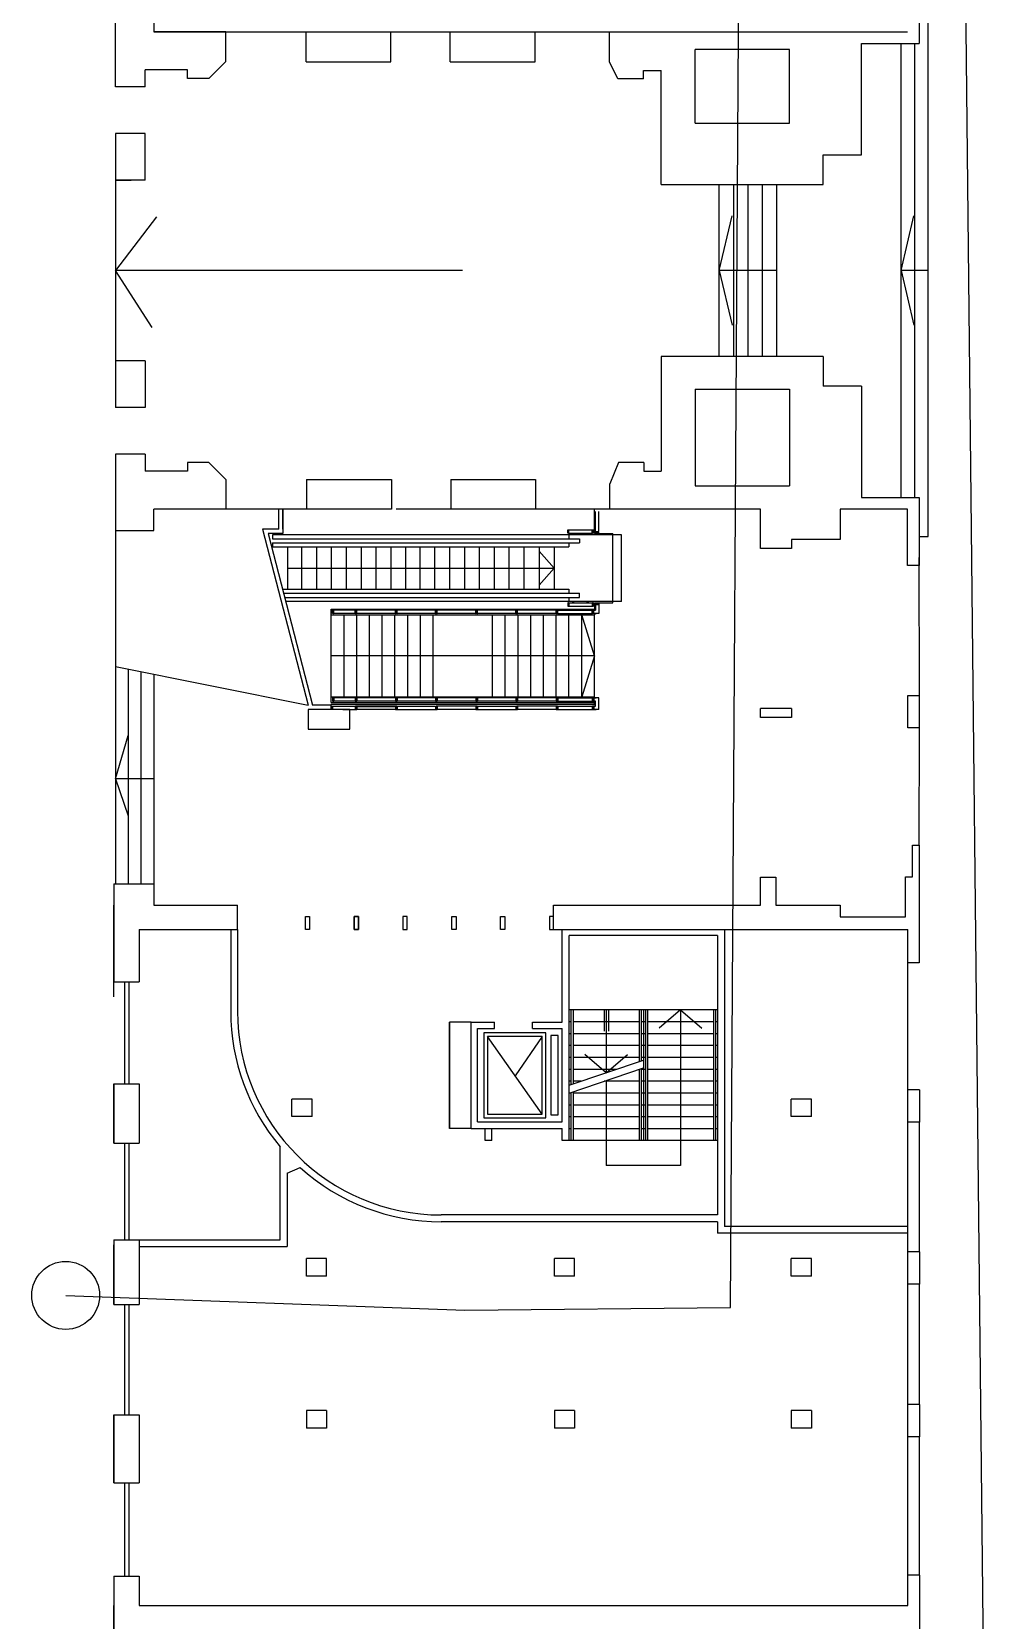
# Model space of a CAD drawing. Header units: metres. Extents: x -115 to 125, y -166 to 0.
# Drawn here: x -16.05 to 6.49, y -104.74 to -67.32 of the extents above; entities that cross this region are included whole.
import ezdxf

# ---------------------------------------------------------------- set-up
doc = ezdxf.new("R2010")
doc.units = ezdxf.units.M
for name, color, linetype in [('02', 2, 'CONTINUOUS'), ('A-CARP', 4, 'CONTINUOUS'), ('ADIF', 150, 'CONTINUOUS'), ('BOCAS_OSM', 30, 'Continuous'), ('CARPINTERIA', 2, 'CONTINUOUS'), ('EDIFICIOS', 4, 'CONTINUOUS'), ('ESCALERA', 4, 'CONTINUOUS'), ('HORM', 3, 'CONTINUOUS'), ('LINE_02', 2, 'CONTINUOUS'), ('MUROS-NUEVOS', 3, 'CONTINUOUS'), ('MUROS1', 12, 'CONTINUOUS'), ('PASILLO_OSM', 30, 'Continuous')]:
    doc.layers.add(name, color=color, linetype=linetype)

msp = doc.modelspace()

# ---------------------------------------------------------------- linework, layer by layer
at = {"layer": '02', "color": 8}
for p, q in [((-10.23, -79.036), (-10.23, -78.566)), ((-14.075, -79.066), (-14.075, -81.766)), ((-14.075, -79.066), (-14.075, -82.266)), ((-10.23, -79.036), (-10.609, -79.036)), ((-10.609, -79.036), (-9.536, -83.184)), ((-10.48, -79.136), (-9.433, -83.184)), ((-14.075, -82.266), (-9.536, -83.184)), ((-8.999, -83.184), (-9.433, -83.184))]:
    msp.add_line(p, q, dxfattribs=at)
at = {"layer": 'A-CARP', "color": 8}
for points in [[(-9.601, -88.463), (-9.601, -88.163), (-9.501, -88.163), (-9.501, -88.463)], [(-8.351, -88.463), (-8.351, -88.163), (-8.451, -88.163), (-8.451, -88.463)], [(-8.451, -88.463), (-8.451, -88.163), (-8.351, -88.163), (-8.351, -88.463)], [(-7.201, -88.463), (-7.201, -88.163), (-7.301, -88.163), (-7.301, -88.463)], [(-6.151, -88.463), (-6.151, -88.163), (-6.051, -88.163), (-6.051, -88.463)], [(-5.001, -88.463), (-5.001, -88.163), (-4.901, -88.163), (-4.901, -88.463)], [(-3.751, -88.463), (-3.751, -88.163), (-3.851, -88.163), (-3.851, -88.463)]]:
    msp.add_lwpolyline(points, close=True, dxfattribs=at)
at = {"layer": 'ADIF', "color": 8}
msp.add_line((5.445, -18.326), (6.482, -115.976), dxfattribs=at)
at = {"layer": 'BOCAS_OSM'}
msp.add_circle((-15.249, -97.086), 0.8, dxfattribs=at)
at = {"layer": 'CARPINTERIA', "color": 8}
for p, q in [((-13.864, -89.698), (-13.864, -92.098)), ((-13.764, -89.698), (-13.764, -92.098)), ((-13.864, -93.498), (-13.864, -95.773)), ((-13.764, -93.498), (-13.764, -95.773)), ((-13.864, -97.298), (-13.864, -99.898)), ((-13.764, -97.298), (-13.764, -99.898)), ((-13.864, -101.498), (-13.864, -103.698)), ((-13.764, -101.498), (-13.764, -103.698))]:
    msp.add_line(p, q, dxfattribs=at)
at = {"layer": 'EDIFICIOS', "color": 8}
for p, q in [((4.862, -65.989), (4.862, -67.593)), ((-14.075, -68.616), (-14.075, -66.816)), ((-13.175, -66.816), (-13.175, -67.316)), ((-13.175, -67.316), (4.588, -67.316)), ((-11.475, -67.316), (-13.175, -67.316)), ((-11.475, -67.316), (-13.175, -67.316)), ((-11.475, -68.016), (-11.475, -67.316)), ((-9.586, -68.028), (-9.586, -67.328)), ((-7.586, -68.028), (-7.586, -67.328)), ((-6.186, -68.028), (-6.186, -67.328)), ((-4.186, -68.028), (-4.186, -67.328)), ((-4.186, -68.028), (-4.186, -67.328)), ((-2.436, -68.028), (-2.436, -67.328)), ((3.501, -67.593), (4.862, -67.593)), ((3.501, -70.216), (3.501, -67.593)), ((-11.875, -68.416), (-11.475, -68.016)), ((-9.586, -68.028), (-7.586, -68.028)), ((-6.186, -68.028), (-4.186, -68.028)), ((-2.236, -68.428), (-2.436, -68.028)), ((1.807, -67.735), (-0.416, -67.735)), ((-0.416, -69.466), (-0.416, -67.735)), ((1.807, -69.466), (1.807, -67.735)), ((-13.375, -68.616), (-13.375, -68.216)), ((-12.375, -68.216), (-13.375, -68.216)), ((-12.375, -68.416), (-12.375, -68.216)), ((-11.875, -68.416), (-12.375, -68.416)), ((-11.875, -68.416), (-12.375, -68.416)), ((-1.636, -68.428), (-2.236, -68.428)), ((-1.636, -68.228), (-1.216, -68.228)), ((-1.636, -68.428), (-1.636, -68.228)), ((-1.216, -68.33), (-1.216, -68.228)), ((-1.216, -70.916), (-1.216, -68.228)), ((-13.375, -68.616), (-14.075, -68.616)), ((-0.416, -69.466), (1.807, -69.466)), ((-13.375, -69.716), (-14.075, -69.716)), ((-14.075, -69.716), (-14.075, -70.816)), ((-13.375, -70.816), (-13.375, -69.716)), ((2.601, -70.916), (2.601, -70.216)), ((2.601, -70.216), (3.501, -70.216)), ((-14.075, -70.816), (-13.709, -70.816)), ((-13.375, -70.816), (-14.075, -70.816)), ((-1.216, -70.916), (2.601, -70.916)), ((-13.375, -75.066), (-14.075, -75.066)), ((-14.075, -75.066), (-14.075, -76.166)), ((-13.375, -75.066), (-13.375, -76.166)), ((-1.216, -74.966), (-1.216, -77.666)), ((2.602, -74.966), (-1.216, -74.966)), ((2.602, -74.966), (2.602, -75.666)), ((-0.416, -75.734), (-0.416, -78.016)), ((-0.416, -75.734), (1.807, -75.734)), ((1.807, -75.734), (1.807, -78.016)), ((3.502, -75.666), (2.602, -75.666)), ((3.502, -75.666), (3.502, -78.289)), ((-13.375, -76.166), (-14.075, -76.166)), ((-14.075, -77.266), (-14.075, -78.566)), ((-13.375, -77.266), (-14.075, -77.266)), ((-14.075, -77.266), (-14.075, -79.066)), ((-13.375, -77.266), (-13.375, -77.666)), ((-12.375, -77.666), (-13.375, -77.666)), ((-12.375, -77.466), (-12.375, -77.666)), ((-11.875, -77.466), (-12.375, -77.466)), ((-11.875, -77.466), (-11.475, -77.866)), ((-2.225, -77.466), (-2.425, -77.966)), ((-1.625, -77.466), (-2.225, -77.466)), ((-1.625, -77.466), (-1.625, -77.666)), ((-1.625, -77.666), (-1.216, -77.666)), ((-11.475, -77.866), (-11.475, -78.566)), ((-9.575, -77.866), (-9.575, -78.566)), ((-9.575, -77.866), (-7.575, -77.866)), ((-7.575, -77.866), (-7.575, -78.566)), ((-6.175, -77.866), (-6.175, -78.566)), ((-6.175, -77.866), (-4.175, -77.866)), ((-4.175, -77.866), (-4.175, -78.566)), ((-4.175, -77.866), (-4.175, -78.566)), ((-2.425, -78.566), (-2.425, -77.966)), ((-0.416, -78.016), (1.807, -78.016)), ((-11.475, -78.566), (-13.175, -78.566)), ((-11.475, -78.566), (-13.175, -78.566)), ((-11.475, -78.566), (-13.175, -78.566)), ((-13.175, -79.066), (-13.175, -78.566)), ((-7.575, -78.566), (-11.475, -78.566)), ((-10.13, -78.566), (-10.13, -79.136)), ((-10.13, -79.033), (-10.13, -78.566)), ((1.122, -78.566), (-7.458, -78.566)), ((1.122, -79.487), (1.122, -78.566)), ((4.588, -78.566), (3, -78.566)), ((3, -78.566), (3, -79.278)), ((3.502, -78.289), (4.863, -78.289)), ((4.588, -79.893), (4.588, -78.566)), ((4.863, -78.289), (4.863, -79.893)), ((-14.075, -79.066), (-13.175, -79.066)), ((-14.075, -79.066), (-13.175, -79.066)), ((-10.13, -79.136), (-10.48, -79.136)), ((3, -79.278), (1.852, -79.278)), ((1.852, -79.278), (1.852, -79.487)), ((1.852, -79.487), (1.122, -79.487)), ((4.863, -79.893), (4.588, -79.893)), ((4.595, -83.714), (4.595, -82.953)), ((4.595, -82.953), (4.87, -82.953)), ((4.87, -83.714), (4.87, -82.953)), ((-8.556, -83.284), (-9.536, -83.284)), ((-9.536, -83.284), (-9.536, -83.744)), ((-8.999, -83.184), (-8.999, -83.284)), ((-8.556, -83.744), (-8.556, -83.284)), ((1.852, -83.262), (1.121, -83.262)), ((1.121, -83.47), (1.121, -83.262)), ((1.852, -83.262), (1.852, -83.47)), ((-9.536, -83.744), (-8.556, -83.744)), ((1.852, -83.47), (1.121, -83.47)), ((4.87, -83.714), (4.595, -83.714)), ((4.706, -87.226), (4.706, -86.479)), ((4.706, -86.479), (4.866, -86.479)), ((4.866, -86.479), (4.866, -89.248)), ((-14.114, -87.389), (-14.114, -89.698)), ((-14.114, -87.389), (-13.175, -87.389)), ((-13.175, -87.389), (-13.175, -87.889)), ((1.121, -87.889), (1.121, -87.229)), ((1.121, -87.229), (1.487, -87.229)), ((1.487, -87.229), (1.487, -87.889)), ((4.544, -88.168), (4.544, -87.226)), ((4.544, -87.226), (4.706, -87.226)), ((-14.114, -90.051), (-14.114, -87.889)), ((-13.175, -87.889), (-11.201, -87.889)), ((-11.201, -88.463), (-11.201, -87.889)), ((-3.751, -87.889), (1.121, -87.889)), ((-3.751, -88.463), (-3.751, -87.889)), ((1.487, -87.889), (3.002, -87.889)), ((3.002, -87.889), (3.002, -88.168)), ((-14.114, -89.698), (-14.114, -88.298)), ((3.002, -88.168), (4.544, -88.168)), ((-13.514, -88.463), (-11.201, -88.463)), ((-13.514, -88.463), (-13.514, -89.698)), ((-3.751, -88.463), (4.595, -88.463)), ((-3.546, -90.65), (-3.546, -88.463)), ((-3.386, -93.44), (-3.386, -88.61)), ((0.114, -88.61), (-3.386, -88.61)), ((0.114, -88.61), (0.114, -95.19)), ((0.274, -88.463), (0.274, -95.35)), ((4.595, -89.248), (4.595, -88.463)), ((4.866, -89.248), (4.595, -89.248)), ((-14.114, -89.698), (-13.514, -89.698)), ((-5.696, -90.65), (-6.207, -90.65)), ((-6.207, -93.15), (-6.207, -90.65)), ((-6.207, -90.65), (-6.207, -93.15)), ((-5.696, -93.15), (-5.696, -90.65)), ((-5.696, -90.65), (-5.146, -90.65)), ((-5.546, -93), (-5.546, -90.8)), ((-5.546, -90.8), (-5.146, -90.8)), ((-5.146, -90.8), (-5.146, -90.65)), ((-4.246, -90.65), (-3.546, -90.65)), ((-4.246, -90.8), (-4.246, -90.65)), ((-4.246, -90.8), (-3.546, -90.8)), ((-3.546, -93), (-3.546, -90.8)), ((-14.114, -93.498), (-14.114, -92.098)), ((-14.114, -92.098), (-14.114, -93.498)), ((-14.114, -92.098), (-13.514, -92.098)), ((-13.514, -92.098), (-13.514, -93.498)), ((-13.514, -92.098), (-13.514, -93.498)), ((4.87, -92.246), (4.595, -92.246)), ((4.595, -93.007), (4.595, -92.246)), ((4.87, -92.246), (4.87, -93.007)), ((-9.444, -92.459), (-9.921, -92.459)), ((-9.921, -92.871), (-9.921, -92.459)), ((-9.444, -92.871), (-9.444, -92.459)), ((2.324, -92.459), (1.848, -92.459)), ((1.848, -92.871), (1.848, -92.459)), ((2.324, -92.871), (2.324, -92.459)), ((-9.444, -92.871), (-9.921, -92.871)), ((-5.696, -93.15), (-3.546, -93.15)), ((-5.546, -93), (-3.546, -93)), ((-5.366, -93.44), (-5.366, -93.15)), ((-5.206, -93.44), (-5.206, -93.15)), ((-3.546, -93.44), (-3.546, -93.15)), ((2.324, -92.871), (1.848, -92.871)), ((4.87, -93.007), (4.595, -93.007)), ((-5.206, -93.44), (-5.366, -93.44)), ((-3.386, -93.44), (-3.546, -93.44)), ((0.114, -95.35), (0.114, -95.623)), ((0.274, -95.35), (0.274, -95.463)), ((-14.114, -95.773), (-13.514, -95.773)), ((-14.114, -95.773), (-14.114, -97.298)), ((-13.514, -95.773), (-13.514, -97.298)), ((4.595, -95.623), (0.114, -95.623)), ((4.595, -95.463), (0.274, -95.463)), ((-14.114, -97.298), (-14.114, -95.898)), ((-13.514, -95.898), (-13.514, -97.298)), ((4.595, -96.818), (4.595, -96.057)), ((4.87, -96.057), (4.595, -96.057)), ((4.87, -96.057), (4.87, -96.818)), ((-9.577, -96.63), (-9.577, -96.218)), ((-9.1, -96.218), (-9.577, -96.218)), ((-9.1, -96.63), (-9.1, -96.218)), ((-3.258, -96.218), (-3.734, -96.218)), ((-3.734, -96.63), (-3.734, -96.218)), ((-3.258, -96.63), (-3.258, -96.218)), ((1.848, -96.63), (1.848, -96.218)), ((2.324, -96.218), (1.848, -96.218)), ((2.324, -96.63), (2.324, -96.218)), ((-9.1, -96.63), (-9.577, -96.63)), ((-3.258, -96.63), (-3.734, -96.63)), ((2.324, -96.63), (1.848, -96.63)), ((4.87, -96.818), (4.595, -96.818)), ((-14.114, -97.298), (-13.514, -97.298)), ((-14.114, -101.498), (-14.114, -99.898)), ((-14.114, -99.898), (-13.514, -99.898)), ((-14.114, -99.898), (-14.114, -101.498)), ((-13.514, -99.898), (-13.514, -101.498)), ((-13.514, -99.898), (-13.514, -101.498)), ((-9.1, -99.801), (-9.577, -99.801)), ((-9.577, -99.801), (-9.577, -100.213)), ((-9.1, -99.801), (-9.1, -100.213)), ((-3.734, -99.801), (-3.734, -100.213)), ((-3.258, -99.801), (-3.734, -99.801)), ((-3.258, -99.801), (-3.258, -100.213)), ((2.324, -99.801), (1.848, -99.801)), ((1.848, -99.801), (1.848, -100.213)), ((2.324, -99.801), (2.324, -100.213)), ((4.87, -99.659), (4.595, -99.659)), ((4.595, -100.42), (4.595, -99.659)), ((4.87, -99.659), (4.87, -100.42)), ((-9.1, -100.213), (-9.577, -100.213)), ((-3.258, -100.213), (-3.734, -100.213)), ((2.324, -100.213), (1.848, -100.213)), ((4.87, -100.42), (4.595, -100.42)), ((-14.114, -101.498), (-13.514, -101.498)), ((-14.114, -103.698), (-13.514, -103.698)), ((-14.114, -103.698), (-14.114, -105.898)), ((-13.514, -103.698), (-13.514, -104.388)), ((4.595, -104.388), (4.595, -103.679)), ((4.87, -103.679), (4.595, -103.679)), ((4.87, -103.679), (4.87, -105.335)), ((-13.514, -104.388), (4.595, -104.388))]:
    msp.add_line(p, q, dxfattribs=at)
at = {"layer": 'ESCALERA', "color": 8}
for p, q in [((5.078, -79.207), (5.078, -66.675)), ((4.438, -78.289), (4.438, -67.593)), ((4.758, -78.289), (4.758, -67.593)), ((-14.075, -70.816), (-14.075, -75.066)), ((0.153, -74.966), (0.153, -70.916)), ((0.493, -74.966), (0.493, -70.916)), ((0.833, -74.966), (0.833, -70.916)), ((1.173, -74.966), (1.173, -70.916)), ((1.513, -74.966), (1.513, -70.916)), ((-13.108, -71.672), (-14.075, -72.941)), ((0.153, -72.941), (0.453, -71.653)), ((4.438, -72.941), (4.738, -71.653)), ((-5.895, -72.941), (-14.075, -72.941)), ((-13.208, -74.28), (-14.075, -72.941)), ((0.153, -72.941), (0.453, -74.228)), ((1.513, -72.941), (0.153, -72.941)), ((4.438, -72.941), (4.738, -74.228)), ((5.078, -72.941), (4.438, -72.941)), ((-2.79, -79.136), (-2.79, -78.566)), ((-2.766, -79.091), (-2.766, -78.618)), ((-2.686, -79.091), (-2.686, -78.618)), ((-2.154, -79.166), (-10.375, -79.166)), ((-10.375, -79.166), (-10.375, -79.258)), ((-10.375, -79.258), (-3.144, -79.258)), ((-3.419, -79.05), (-3.399, -79.05)), ((-3.419, -79.13), (-3.419, -79.05)), ((-3.399, -79.13), (-3.419, -79.13)), ((-3.399, -79.05), (-3.399, -79.13)), ((-3.399, -79.055), (-3.389, -79.055)), ((-3.399, -79.125), (-3.389, -79.125)), ((-3.389, -79.05), (-2.845, -79.05)), ((-3.389, -79.13), (-3.389, -79.05)), ((-3.389, -79.13), (-2.845, -79.13)), ((-3.389, -79.166), (-3.389, -79.258)), ((-3.144, -79.258), (-3.144, -79.358)), ((-2.845, -79.13), (-2.845, -79.05)), ((-2.845, -79.055), (-2.835, -79.055)), ((-2.845, -79.125), (-2.835, -79.125)), ((-2.835, -79.05), (-2.815, -79.05)), ((-2.835, -79.13), (-2.835, -79.05)), ((-2.815, -79.13), (-2.835, -79.13)), ((-2.815, -79.05), (-2.815, -79.13)), ((-2.79, -79.136), (-2.354, -79.136)), ((-2.766, -79.091), (-2.686, -79.091)), ((-2.686, -79.101), (-2.766, -79.101)), ((-2.766, -79.101), (-2.766, -79.121)), ((-2.766, -79.121), (-2.686, -79.121)), ((-2.761, -79.101), (-2.761, -79.091)), ((-2.691, -79.101), (-2.691, -79.091)), ((-2.686, -79.121), (-2.686, -79.101)), ((-2.354, -80.766), (-2.354, -79.136)), ((-2.154, -80.736), (-2.154, -79.166)), ((4.863, -79.207), (5.078, -79.207)), ((-10.375, -79.358), (-3.144, -79.358)), ((-10.375, -79.358), (-10.375, -79.451)), ((-10.375, -79.451), (-3.389, -79.451)), ((-10.025, -79.451), (-10.025, -80.451)), ((-9.69, -79.451), (-9.69, -80.451)), ((-9.34, -79.451), (-9.34, -80.451)), ((-8.99, -79.451), (-8.99, -80.451)), ((-8.64, -79.451), (-8.64, -80.451)), ((-8.29, -79.451), (-8.29, -80.451)), ((-7.94, -79.451), (-7.94, -80.451)), ((-7.59, -79.451), (-7.59, -80.451)), ((-7.24, -79.451), (-7.24, -80.451)), ((-6.905, -79.451), (-6.905, -80.451)), ((-6.555, -79.451), (-6.555, -80.451)), ((-6.205, -79.451), (-6.205, -80.451)), ((-5.855, -79.451), (-5.855, -80.451)), ((-5.505, -79.451), (-5.505, -80.451)), ((-5.155, -79.451), (-5.155, -80.451)), ((-4.805, -79.451), (-4.805, -80.451)), ((-4.455, -79.451), (-4.455, -80.451)), ((-4.089, -79.451), (-4.089, -80.451)), ((-3.739, -79.951), (-4.089, -79.551)), ((-3.739, -79.451), (-3.739, -80.451)), ((-3.389, -79.358), (-3.389, -79.451)), ((4.87, -82.953), (4.862, -79.7)), ((-10.025, -79.951), (-3.739, -79.951)), ((-4.089, -80.351), (-3.739, -79.951)), ((-10.14, -80.451), (-3.389, -80.451)), ((-3.389, -80.451), (-3.389, -80.543)), ((-10.116, -80.543), (-3.144, -80.543)), ((-10.09, -80.643), (-3.144, -80.643)), ((-2.154, -80.736), (-10.066, -80.736)), ((-3.419, -80.771), (-3.419, -80.851)), ((-3.399, -80.771), (-3.419, -80.771)), ((-3.399, -80.851), (-3.399, -80.771)), ((-3.399, -80.776), (-3.389, -80.776)), ((-3.389, -80.643), (-3.389, -80.736)), ((-3.389, -80.771), (-2.845, -80.771)), ((-3.389, -80.771), (-3.389, -80.851)), ((-3.311, -80.746), (-3.311, -80.736)), ((-3.266, -80.746), (-3.311, -80.746)), ((-3.301, -80.771), (-3.301, -80.746)), ((-3.297, -80.771), (-3.297, -80.746)), ((-3.289, -80.771), (-3.289, -80.746)), ((-3.28, -80.771), (-3.28, -80.746)), ((-3.276, -80.771), (-3.276, -80.746)), ((-3.266, -80.746), (-3.266, -80.736)), ((-3.144, -80.643), (-3.144, -80.543)), ((-2.968, -80.746), (-2.968, -80.736)), ((-2.968, -80.746), (-2.923, -80.746)), ((-2.958, -80.771), (-2.958, -80.746)), ((-2.954, -80.771), (-2.954, -80.746)), ((-2.945, -80.771), (-2.945, -80.746)), ((-2.936, -80.771), (-2.936, -80.746)), ((-2.933, -80.771), (-2.933, -80.746)), ((-2.923, -80.746), (-2.923, -80.736)), ((-2.845, -80.771), (-2.845, -80.851)), ((-2.845, -80.776), (-2.835, -80.776)), ((-2.835, -80.771), (-2.835, -80.851)), ((-2.815, -80.771), (-2.835, -80.771)), ((-2.815, -80.851), (-2.815, -80.771)), ((-2.79, -80.766), (-2.79, -80.916)), ((-2.79, -80.766), (-2.354, -80.766)), ((-2.766, -80.781), (-2.686, -80.781)), ((-2.766, -80.801), (-2.766, -80.781)), ((-2.686, -80.801), (-2.766, -80.801)), ((-2.766, -80.811), (-2.686, -80.811)), ((-2.766, -80.811), (-2.766, -80.943)), ((-2.761, -80.801), (-2.761, -80.811)), ((-2.691, -80.801), (-2.691, -80.811)), ((-2.686, -80.781), (-2.686, -80.801)), ((-2.686, -80.811), (-2.686, -81.023)), ((-8.99, -80.916), (-2.79, -80.916)), ((-8.99, -83.116), (-8.99, -80.916)), ((-8.99, -81.051), (-2.79, -81.051)), ((-8.962, -80.943), (-8.942, -80.943)), ((-8.962, -81.023), (-8.962, -80.943)), ((-8.942, -81.023), (-8.962, -81.023)), ((-8.942, -80.943), (-8.942, -81.023)), ((-8.942, -80.948), (-8.932, -80.948)), ((-8.942, -81.018), (-8.932, -81.018)), ((-8.426, -80.943), (-8.932, -80.943)), ((-8.932, -81.023), (-8.932, -80.943)), ((-8.426, -81.023), (-8.932, -81.023)), ((-8.69, -82.981), (-8.69, -81.051)), ((-8.426, -81.023), (-8.426, -80.943)), ((-8.426, -81.023), (-8.426, -80.943)), ((-8.426, -80.948), (-8.416, -80.948)), ((-8.426, -81.018), (-8.416, -81.018)), ((-8.416, -80.943), (-8.396, -80.943)), ((-8.416, -81.023), (-8.416, -80.943)), ((-8.396, -81.023), (-8.416, -81.023)), ((-8.396, -80.943), (-8.396, -81.023)), ((-8.396, -80.948), (-8.386, -80.948)), ((-8.396, -81.018), (-8.386, -81.018)), ((-8.39, -82.981), (-8.39, -81.051)), ((-7.479, -80.943), (-8.386, -80.943)), ((-8.386, -81.023), (-8.386, -80.943)), ((-7.479, -81.023), (-8.386, -81.023)), ((-8.09, -82.981), (-8.09, -81.051)), ((-7.79, -82.981), (-7.79, -81.051)), ((-7.49, -82.981), (-7.49, -81.051)), ((-7.479, -81.023), (-7.479, -80.943)), ((-7.479, -81.023), (-7.479, -80.943)), ((-7.479, -80.948), (-7.469, -80.948)), ((-7.479, -81.018), (-7.469, -81.018)), ((-7.469, -80.943), (-7.449, -80.943)), ((-7.469, -81.023), (-7.469, -80.943)), ((-7.449, -81.023), (-7.469, -81.023)), ((-7.449, -80.943), (-7.449, -81.023)), ((-7.449, -80.948), (-7.439, -80.948)), ((-7.449, -81.018), (-7.439, -81.018)), ((-6.532, -80.943), (-7.439, -80.943)), ((-7.439, -81.023), (-7.439, -80.943)), ((-6.532, -81.023), (-7.439, -81.023)), ((-7.19, -82.981), (-7.19, -81.051)), ((-6.89, -82.981), (-6.89, -81.051)), ((-6.59, -82.981), (-6.59, -81.051)), ((-6.532, -81.023), (-6.532, -80.943)), ((-6.532, -81.023), (-6.532, -80.943)), ((-6.532, -80.948), (-6.522, -80.948)), ((-6.532, -81.018), (-6.522, -81.018)), ((-6.522, -80.943), (-6.502, -80.943)), ((-6.522, -81.023), (-6.522, -80.943)), ((-6.502, -81.023), (-6.522, -81.023)), ((-6.502, -80.943), (-6.502, -81.023)), ((-6.502, -80.948), (-6.492, -80.948)), ((-6.502, -81.018), (-6.492, -81.018)), ((-5.585, -80.943), (-6.492, -80.943)), ((-6.492, -81.023), (-6.492, -80.943)), ((-5.585, -81.023), (-6.492, -81.023)), ((-5.585, -81.023), (-5.585, -80.943)), ((-5.585, -81.023), (-5.585, -80.943)), ((-5.585, -80.948), (-5.575, -80.948)), ((-5.585, -81.018), (-5.575, -81.018)), ((-5.575, -80.943), (-5.555, -80.943)), ((-5.575, -81.023), (-5.575, -80.943)), ((-5.555, -81.023), (-5.575, -81.023)), ((-5.555, -80.943), (-5.555, -81.023)), ((-5.555, -80.948), (-5.545, -80.948)), ((-5.555, -81.018), (-5.545, -81.018)), ((-4.639, -80.943), (-5.545, -80.943)), ((-5.545, -81.023), (-5.545, -80.943)), ((-4.639, -81.023), (-5.545, -81.023)), ((-5.19, -82.981), (-5.19, -81.051)), ((-4.89, -82.981), (-4.89, -81.051)), ((-4.639, -81.023), (-4.639, -80.943)), ((-4.639, -81.023), (-4.639, -80.943)), ((-4.639, -80.948), (-4.629, -80.948)), ((-4.639, -81.018), (-4.629, -81.018)), ((-4.629, -80.943), (-4.609, -80.943)), ((-4.629, -81.023), (-4.629, -80.943)), ((-4.609, -81.023), (-4.629, -81.023)), ((-4.609, -80.943), (-4.609, -81.023)), ((-4.609, -80.948), (-4.599, -80.948)), ((-4.609, -81.018), (-4.599, -81.018)), ((-3.692, -80.943), (-4.599, -80.943)), ((-4.599, -81.023), (-4.599, -80.943)), ((-3.692, -81.023), (-4.599, -81.023)), ((-4.59, -82.981), (-4.59, -81.051)), ((-4.29, -82.981), (-4.29, -81.051)), ((-3.99, -82.981), (-3.99, -81.051)), ((-3.692, -81.023), (-3.692, -80.943)), ((-3.692, -81.023), (-3.692, -80.943)), ((-3.692, -80.948), (-3.682, -80.948)), ((-3.692, -81.018), (-3.682, -81.018)), ((-3.69, -82.981), (-3.69, -81.051)), ((-3.682, -80.943), (-3.662, -80.943)), ((-3.682, -81.023), (-3.682, -80.943)), ((-3.662, -81.023), (-3.682, -81.023)), ((-3.662, -80.943), (-3.662, -81.023)), ((-3.662, -80.948), (-3.652, -80.948)), ((-3.662, -81.018), (-3.652, -81.018)), ((-3.652, -80.943), (-2.845, -80.943)), ((-3.652, -81.023), (-3.652, -80.943)), ((-3.652, -81.023), (-2.845, -81.023)), ((-3.419, -80.851), (-3.399, -80.851)), ((-3.399, -80.846), (-3.389, -80.846)), ((-3.39, -82.981), (-3.39, -81.051)), ((-3.389, -80.851), (-2.845, -80.851)), ((-2.79, -82.016), (-3.09, -81.051)), ((-3.09, -82.981), (-3.09, -81.051)), ((-2.845, -80.846), (-2.835, -80.846)), ((-2.845, -81.023), (-2.845, -80.943)), ((-2.845, -81.023), (-2.845, -80.943)), ((-2.845, -80.948), (-2.835, -80.948)), ((-2.845, -80.948), (-2.835, -80.948)), ((-2.845, -81.018), (-2.835, -81.018)), ((-2.845, -81.018), (-2.835, -81.018)), ((-2.835, -80.851), (-2.815, -80.851)), ((-2.835, -80.943), (-2.815, -80.943)), ((-2.835, -81.023), (-2.835, -80.943)), ((-2.835, -80.943), (-2.815, -80.943)), ((-2.835, -81.023), (-2.835, -80.943)), ((-2.815, -81.023), (-2.835, -81.023)), ((-2.815, -81.023), (-2.835, -81.023)), ((-2.815, -80.943), (-2.815, -81.023)), ((-2.815, -80.943), (-2.815, -81.023)), ((-2.805, -80.948), (-2.815, -80.948)), ((-2.805, -81.018), (-2.815, -81.018)), ((-2.805, -80.943), (-2.766, -80.943)), ((-2.805, -81.023), (-2.805, -80.943)), ((-2.766, -80.943), (-2.805, -80.943)), ((-2.686, -81.023), (-2.805, -81.023)), ((-2.805, -81.023), (-2.745, -81.023)), ((-2.79, -80.916), (-2.79, -80.943)), ((-2.79, -81.023), (-2.79, -81.051)), ((-2.79, -82.981), (-2.79, -81.051)), ((-14.075, -82.266), (-14.075, -87.389)), ((-13.775, -82.327), (-13.775, -87.389)), ((-2.79, -82.016), (-8.99, -82.016)), ((-2.79, -82.016), (-3.09, -82.981)), ((-13.475, -82.387), (-13.475, -87.389)), ((-13.175, -82.448), (-13.175, -87.389)), ((-8.99, -82.981), (-2.79, -82.981)), ((-8.962, -83.008), (-8.962, -83.088)), ((-8.942, -83.008), (-8.962, -83.008)), ((-8.942, -83.088), (-8.942, -83.008)), ((-8.942, -83.013), (-8.932, -83.013)), ((-8.426, -83.008), (-8.932, -83.008)), ((-8.932, -83.008), (-8.932, -83.088)), ((-8.426, -83.008), (-8.426, -83.088)), ((-8.426, -83.008), (-8.426, -83.088)), ((-8.426, -83.013), (-8.416, -83.013)), ((-8.416, -83.008), (-8.416, -83.088)), ((-8.396, -83.008), (-8.416, -83.008)), ((-8.396, -83.088), (-8.396, -83.008)), ((-8.396, -83.013), (-8.386, -83.013)), ((-7.479, -83.008), (-8.386, -83.008)), ((-8.386, -83.008), (-8.386, -83.088)), ((-7.479, -83.008), (-7.479, -83.088)), ((-7.479, -83.008), (-7.479, -83.088)), ((-7.479, -83.013), (-7.469, -83.013)), ((-7.469, -83.008), (-7.469, -83.088)), ((-7.449, -83.008), (-7.469, -83.008)), ((-7.449, -83.088), (-7.449, -83.008)), ((-7.449, -83.013), (-7.439, -83.013)), ((-6.532, -83.008), (-7.439, -83.008)), ((-7.439, -83.008), (-7.439, -83.088)), ((-6.532, -83.008), (-6.532, -83.088)), ((-6.532, -83.008), (-6.532, -83.088)), ((-6.532, -83.013), (-6.522, -83.013)), ((-6.522, -83.008), (-6.522, -83.088)), ((-6.502, -83.008), (-6.522, -83.008)), ((-6.502, -83.088), (-6.502, -83.008)), ((-6.502, -83.013), (-6.492, -83.013)), ((-5.585, -83.008), (-6.492, -83.008)), ((-6.492, -83.008), (-6.492, -83.088)), ((-5.585, -83.008), (-5.585, -83.088)), ((-5.585, -83.008), (-5.585, -83.088)), ((-5.585, -83.013), (-5.575, -83.013)), ((-5.575, -83.008), (-5.575, -83.088)), ((-5.555, -83.008), (-5.575, -83.008)), ((-5.555, -83.088), (-5.555, -83.008)), ((-5.555, -83.013), (-5.545, -83.013)), ((-4.639, -83.008), (-5.545, -83.008)), ((-5.545, -83.008), (-5.545, -83.088)), ((-4.639, -83.008), (-4.639, -83.088)), ((-4.639, -83.008), (-4.639, -83.088)), ((-4.639, -83.013), (-4.629, -83.013)), ((-4.629, -83.008), (-4.629, -83.088)), ((-4.609, -83.008), (-4.629, -83.008)), ((-4.609, -83.088), (-4.609, -83.008)), ((-4.609, -83.013), (-4.599, -83.013)), ((-3.692, -83.008), (-4.599, -83.008)), ((-4.599, -83.008), (-4.599, -83.088)), ((-3.692, -83.008), (-3.692, -83.088)), ((-3.692, -83.008), (-3.692, -83.088)), ((-3.692, -83.013), (-3.682, -83.013)), ((-3.682, -83.008), (-3.682, -83.088)), ((-3.662, -83.008), (-3.682, -83.008)), ((-3.662, -83.088), (-3.662, -83.008)), ((-3.662, -83.013), (-3.652, -83.013)), ((-3.652, -83.008), (-2.845, -83.008)), ((-3.652, -83.008), (-3.652, -83.088)), ((-2.845, -83.008), (-2.845, -83.088)), ((-2.845, -83.013), (-2.835, -83.013)), ((-2.835, -83.008), (-2.835, -83.088)), ((-2.815, -83.008), (-2.835, -83.008)), ((-2.815, -83.088), (-2.815, -83.008)), ((-2.805, -83.013), (-2.815, -83.013)), ((-2.686, -83.008), (-2.805, -83.008)), ((-2.805, -83.008), (-2.805, -83.088)), ((-2.805, -83.008), (-2.745, -83.008)), ((-2.79, -83.008), (-2.79, -82.981)), ((-2.686, -83.284), (-2.686, -83.008)), ((-2.79, -83.166), (-8.999, -83.166)), ((-8.989, -83.209), (-8.999, -83.209)), ((-8.989, -83.279), (-8.999, -83.279)), ((-8.99, -83.116), (-2.79, -83.116)), ((-8.989, -83.204), (-8.969, -83.204)), ((-8.989, -83.284), (-8.989, -83.204)), ((-8.989, -83.204), (-8.969, -83.204)), ((-8.989, -83.284), (-8.989, -83.204)), ((-8.969, -83.284), (-8.989, -83.284)), ((-8.969, -83.284), (-8.989, -83.284)), ((-8.969, -83.204), (-8.969, -83.284)), ((-8.969, -83.204), (-8.969, -83.284)), ((-8.959, -83.209), (-8.969, -83.209)), ((-8.959, -83.209), (-8.969, -83.209)), ((-8.959, -83.279), (-8.969, -83.279)), ((-8.959, -83.279), (-8.969, -83.279)), ((-8.962, -83.088), (-8.942, -83.088)), ((-8.959, -83.204), (-8.426, -83.204)), ((-8.959, -83.204), (-8.959, -83.284)), ((-8.959, -83.204), (-8.959, -83.284)), ((-8.959, -83.204), (-8.959, -83.284)), ((-8.942, -83.083), (-8.932, -83.083)), ((-8.426, -83.088), (-8.932, -83.088)), ((-8.721, -83.284), (-8.426, -83.284)), ((-8.426, -83.083), (-8.416, -83.083)), ((-8.426, -83.204), (-8.426, -83.284)), ((-8.426, -83.204), (-8.426, -83.284)), ((-8.426, -83.204), (-8.426, -83.284)), ((-8.426, -83.209), (-8.416, -83.209)), ((-8.426, -83.209), (-8.416, -83.209)), ((-8.426, -83.279), (-8.416, -83.279)), ((-8.426, -83.279), (-8.416, -83.279)), ((-8.416, -83.088), (-8.396, -83.088)), ((-8.416, -83.204), (-8.416, -83.284)), ((-8.396, -83.204), (-8.416, -83.204)), ((-8.416, -83.204), (-8.416, -83.284)), ((-8.396, -83.204), (-8.416, -83.204)), ((-8.416, -83.284), (-8.396, -83.284)), ((-8.416, -83.284), (-8.396, -83.284)), ((-8.396, -83.083), (-8.386, -83.083)), ((-8.396, -83.284), (-8.396, -83.204)), ((-8.396, -83.284), (-8.396, -83.204)), ((-8.396, -83.209), (-8.386, -83.209)), ((-8.396, -83.279), (-8.386, -83.279)), ((-7.479, -83.088), (-8.386, -83.088)), ((-7.479, -83.204), (-8.386, -83.204)), ((-8.386, -83.204), (-8.386, -83.284)), ((-8.386, -83.211), (-7.479, -83.211)), ((-7.479, -83.284), (-8.386, -83.284)), ((-7.479, -83.083), (-7.469, -83.083)), ((-7.479, -83.204), (-7.479, -83.284)), ((-7.479, -83.204), (-7.479, -83.284)), ((-7.479, -83.209), (-7.469, -83.209)), ((-7.479, -83.279), (-7.469, -83.279)), ((-7.469, -83.088), (-7.449, -83.088)), ((-7.469, -83.204), (-7.469, -83.284)), ((-7.449, -83.204), (-7.469, -83.204)), ((-7.469, -83.284), (-7.449, -83.284)), ((-7.449, -83.083), (-7.439, -83.083)), ((-7.449, -83.284), (-7.449, -83.204)), ((-7.449, -83.209), (-7.439, -83.209)), ((-7.449, -83.279), (-7.439, -83.279)), ((-6.532, -83.088), (-7.439, -83.088)), ((-7.439, -83.204), (-6.532, -83.204)), ((-7.439, -83.204), (-7.439, -83.284)), ((-7.439, -83.284), (-6.532, -83.284)), ((-6.532, -83.083), (-6.522, -83.083)), ((-6.532, -83.204), (-6.532, -83.284)), ((-6.532, -83.204), (-6.532, -83.284)), ((-6.532, -83.204), (-6.532, -83.284)), ((-6.532, -83.209), (-6.522, -83.209)), ((-6.532, -83.209), (-6.522, -83.209)), ((-6.532, -83.279), (-6.522, -83.279)), ((-6.532, -83.279), (-6.522, -83.279)), ((-6.522, -83.088), (-6.502, -83.088)), ((-6.522, -83.204), (-6.522, -83.284)), ((-6.502, -83.204), (-6.522, -83.204)), ((-6.522, -83.204), (-6.522, -83.284)), ((-6.502, -83.204), (-6.522, -83.204)), ((-6.522, -83.284), (-6.502, -83.284)), ((-6.522, -83.284), (-6.502, -83.284)), ((-6.502, -83.083), (-6.492, -83.083)), ((-6.502, -83.284), (-6.502, -83.204)), ((-6.502, -83.284), (-6.502, -83.204)), ((-6.502, -83.209), (-6.492, -83.209)), ((-6.502, -83.279), (-6.492, -83.279)), ((-5.585, -83.088), (-6.492, -83.088)), ((-5.585, -83.204), (-6.492, -83.204)), ((-6.492, -83.204), (-6.492, -83.284)), ((-5.585, -83.284), (-6.492, -83.284)), ((-5.585, -83.083), (-5.575, -83.083)), ((-5.585, -83.204), (-5.585, -83.284)), ((-5.585, -83.204), (-5.585, -83.284)), ((-5.585, -83.209), (-5.575, -83.209)), ((-5.585, -83.279), (-5.575, -83.279)), ((-5.575, -83.088), (-5.555, -83.088)), ((-5.575, -83.204), (-5.575, -83.284)), ((-5.555, -83.204), (-5.575, -83.204)), ((-5.575, -83.284), (-5.555, -83.284)), ((-5.555, -83.083), (-5.545, -83.083)), ((-5.555, -83.284), (-5.555, -83.204)), ((-5.555, -83.209), (-5.545, -83.209)), ((-5.555, -83.279), (-5.545, -83.279)), ((-4.639, -83.088), (-5.545, -83.088)), ((-5.545, -83.204), (-4.639, -83.204)), ((-5.545, -83.204), (-5.545, -83.284)), ((-5.545, -83.284), (-4.639, -83.284)), ((-4.639, -83.083), (-4.629, -83.083)), ((-4.639, -83.204), (-4.639, -83.284)), ((-4.639, -83.204), (-4.639, -83.284)), ((-4.639, -83.204), (-4.639, -83.284)), ((-4.639, -83.209), (-4.629, -83.209)), ((-4.639, -83.209), (-4.629, -83.209)), ((-4.639, -83.279), (-4.629, -83.279)), ((-4.639, -83.279), (-4.629, -83.279)), ((-4.629, -83.088), (-4.609, -83.088)), ((-4.629, -83.204), (-4.629, -83.284)), ((-4.609, -83.204), (-4.629, -83.204)), ((-4.629, -83.204), (-4.629, -83.284)), ((-4.609, -83.204), (-4.629, -83.204)), ((-4.629, -83.284), (-4.609, -83.284)), ((-4.629, -83.284), (-4.609, -83.284)), ((-4.609, -83.083), (-4.599, -83.083)), ((-4.609, -83.284), (-4.609, -83.204)), ((-4.609, -83.284), (-4.609, -83.204)), ((-4.609, -83.209), (-4.599, -83.209)), ((-4.609, -83.279), (-4.599, -83.279)), ((-3.692, -83.088), (-4.599, -83.088)), ((-3.692, -83.204), (-4.599, -83.204)), ((-4.599, -83.204), (-4.599, -83.284)), ((-3.692, -83.284), (-4.599, -83.284)), ((-3.692, -83.083), (-3.682, -83.083)), ((-3.692, -83.204), (-3.692, -83.284)), ((-3.692, -83.204), (-3.692, -83.284)), ((-3.692, -83.209), (-3.682, -83.209)), ((-3.692, -83.279), (-3.682, -83.279)), ((-3.682, -83.088), (-3.662, -83.088)), ((-3.682, -83.204), (-3.682, -83.284)), ((-3.662, -83.204), (-3.682, -83.204)), ((-3.682, -83.284), (-3.662, -83.284)), ((-3.662, -83.083), (-3.652, -83.083)), ((-3.662, -83.284), (-3.662, -83.204)), ((-3.662, -83.209), (-3.652, -83.209)), ((-3.662, -83.279), (-3.652, -83.279)), ((-3.652, -83.088), (-2.845, -83.088)), ((-3.652, -83.204), (-2.845, -83.204)), ((-3.652, -83.204), (-3.652, -83.284)), ((-3.652, -83.284), (-2.845, -83.284)), ((-2.845, -83.083), (-2.835, -83.083)), ((-2.845, -83.204), (-2.845, -83.284)), ((-2.845, -83.209), (-2.835, -83.209)), ((-2.845, -83.279), (-2.835, -83.279)), ((-2.835, -83.088), (-2.815, -83.088)), ((-2.835, -83.204), (-2.835, -83.284)), ((-2.815, -83.204), (-2.835, -83.204)), ((-2.835, -83.284), (-2.815, -83.284)), ((-2.805, -83.083), (-2.815, -83.083)), ((-2.815, -83.284), (-2.815, -83.204)), ((-2.805, -83.209), (-2.815, -83.209)), ((-2.805, -83.279), (-2.815, -83.279)), ((-2.805, -83.088), (-2.766, -83.088)), ((-2.766, -83.088), (-2.805, -83.088)), ((-2.805, -83.204), (-2.766, -83.204)), ((-2.766, -83.204), (-2.805, -83.204)), ((-2.805, -83.204), (-2.805, -83.284)), ((-2.686, -83.284), (-2.805, -83.284)), ((-2.805, -83.284), (-2.745, -83.284)), ((-2.79, -83.166), (-2.79, -83.088)), ((-2.766, -83.204), (-2.766, -83.088)), ((4.866, -86.479), (4.87, -83.714)), ((-14.075, -84.918), (-13.775, -83.896)), ((-14.075, -84.918), (-13.775, -85.786)), ((-13.175, -84.918), (-14.075, -84.918)), ((0.114, -90.36), (-3.386, -90.36)), ((-3.336, -92.119), (-3.336, -90.36)), ((-3.286, -92.102), (-3.286, -90.36)), ((-2.561, -90.36), (-2.561, -90.86)), ((-2.511, -90.36), (-2.511, -91.839)), ((-2.461, -90.36), (-2.461, -90.86)), ((-1.736, -90.36), (-1.736, -91.576)), ((-1.686, -90.36), (-1.686, -91.559)), ((-1.636, -90.36), (-1.636, -93.44)), ((-1.586, -90.36), (-1.586, -93.44)), ((-1.536, -90.36), (-1.536, -93.44)), ((-0.761, -90.36), (-1.263, -90.79)), ((-0.761, -90.36), (-0.761, -94.029)), ((-0.761, -90.36), (-0.259, -90.79)), ((0.014, -90.36), (0.014, -93.44)), ((0.064, -90.36), (0.064, -93.44)), ((-3.336, -90.64), (-3.386, -90.64)), ((-3.336, -90.92), (-3.386, -90.92)), ((-1.736, -90.64), (-3.286, -90.64)), ((-1.736, -90.92), (-3.286, -90.92)), ((-1.586, -90.64), (-1.686, -90.64)), ((-1.586, -90.92), (-1.686, -90.92)), ((0.014, -90.64), (-1.536, -90.64)), ((0.014, -90.92), (-1.536, -90.92)), ((0.114, -90.64), (0.064, -90.64)), ((0.114, -90.92), (0.064, -90.92)), ((-3.336, -91.2), (-3.386, -91.2)), ((-1.736, -91.2), (-3.286, -91.2)), ((-1.586, -91.2), (-1.686, -91.2)), ((0.014, -91.2), (-1.536, -91.2)), ((0.114, -91.2), (0.064, -91.2)), ((-3.336, -91.48), (-3.386, -91.48)), ((-3.386, -92.136), (-1.636, -91.542)), ((-1.736, -91.48), (-3.286, -91.48)), ((-2.511, -91.839), (-3.013, -91.409)), ((-2.511, -91.839), (-2.009, -91.409)), ((-1.586, -91.48), (-1.686, -91.48)), ((0.014, -91.48), (-1.536, -91.48)), ((0.114, -91.48), (0.064, -91.48)), ((-3.386, -92.32), (-1.636, -91.726)), ((-3.336, -91.76), (-3.386, -91.76)), ((-3.336, -92.04), (-3.386, -92.04)), ((-2.277, -91.76), (-3.286, -91.76)), ((-3.102, -92.04), (-3.286, -92.04)), ((-1.736, -92.04), (-2.561, -92.04)), ((-2.511, -92.023), (-2.511, -94.029)), ((-1.736, -91.76), (-1.736, -93.44)), ((-1.686, -91.743), (-1.686, -93.44)), ((-1.586, -91.76), (-1.686, -91.76)), ((-1.586, -92.04), (-1.686, -92.04)), ((0.014, -91.76), (-1.536, -91.76)), ((0.014, -92.04), (-1.536, -92.04)), ((0.114, -91.76), (0.064, -91.76)), ((0.114, -92.04), (0.064, -92.04)), ((-3.336, -92.32), (-3.386, -92.32)), ((-3.336, -93.44), (-3.336, -92.303)), ((-3.286, -93.44), (-3.286, -92.286)), ((-1.736, -92.32), (-3.286, -92.32)), ((-1.586, -92.32), (-1.686, -92.32)), ((0.014, -92.32), (-1.536, -92.32)), ((0.114, -92.32), (0.064, -92.32)), ((-3.336, -92.6), (-3.386, -92.6)), ((-1.736, -92.6), (-3.286, -92.6)), ((-1.586, -92.6), (-1.686, -92.6)), ((0.014, -92.6), (-1.536, -92.6)), ((0.114, -92.6), (0.064, -92.6)), ((-3.336, -92.88), (-3.386, -92.88)), ((-3.336, -93.16), (-3.386, -93.16)), ((-1.736, -92.88), (-3.286, -92.88)), ((-1.736, -93.16), (-3.286, -93.16)), ((-1.586, -92.88), (-1.686, -92.88)), ((-1.586, -93.16), (-1.686, -93.16)), ((0.014, -92.88), (-1.536, -92.88)), ((0.014, -93.16), (-1.536, -93.16)), ((0.114, -92.88), (0.064, -92.88)), ((0.114, -93.16), (0.064, -93.16)), ((0.114, -93.44), (-3.386, -93.44)), ((-0.761, -94.029), (-2.511, -94.029))]:
    msp.add_line(p, q, dxfattribs=at)
at = {"layer": 'HORM', "color": 8}
for p, q in [((0.114, -95.19), (-3.546, -95.19)), ((0.114, -95.35), (-3.546, -95.35))]:
    msp.add_line(p, q, dxfattribs=at)
at = {"layer": 'LINE_02', "color": 8}
for p, q in [((4.595, -92.246), (4.595, -89.248)), ((-4.024, -92.814), (-5.309, -90.985)), ((-4.024, -90.985), (-4.658, -91.912)), ((4.595, -96.057), (4.595, -93.007)), ((4.87, -96.057), (4.87, -93.007)), ((4.595, -99.659), (4.595, -96.818)), ((4.87, -99.659), (4.87, -96.818)), ((4.595, -103.679), (4.595, -100.42)), ((4.87, -103.679), (4.87, -100.42))]:
    msp.add_line(p, q, dxfattribs=at)
for points in [[(-3.938, -92.9), (-3.938, -90.9), (-5.394, -90.9), (-5.394, -92.9)], [(-4.024, -92.814), (-4.024, -90.985), (-5.309, -90.985), (-5.309, -92.814)], [(-3.814, -92.834), (-3.641, -92.834), (-3.641, -90.966), (-3.814, -90.966)]]:
    msp.add_lwpolyline(points, close=True, dxfattribs=at)
at = {"layer": 'MUROS-NUEVOS', "color": 8}
for p, q in [((-11.361, -88.463), (-11.361, -90.39)), ((-11.201, -88.463), (-11.201, -90.39)), ((-5.696, -93.15), (-6.207, -93.15)), ((-10.193, -95.773), (-10.193, -93.586)), ((-10.033, -94.209), (-9.721, -94.074)), ((-10.033, -94.209), (-10.033, -95.933)), ((-3.546, -95.19), (-6.401, -95.19)), ((-3.546, -95.35), (-6.401, -95.35)), ((-13.514, -95.773), (-10.193, -95.773)), ((-13.514, -95.933), (-10.033, -95.933))]:
    msp.add_line(p, q, dxfattribs=at)
for radius, start, end in [(4.96, 180, -139.8764), (4.8, 180, -90), (4.96, -132.0261, -90)]:
    msp.add_arc((-6.401, -90.39), radius, start, end, dxfattribs=at)
at = {"layer": 'MUROS1', "color": 8}
for p, q in [((-6.207, -92.159), (-6.207, -92.559)), ((-14.114, -93.498), (-13.514, -93.498)), ((-14.114, -105.088), (-14.114, -104.388))]:
    msp.add_line(p, q, dxfattribs=at)
at = {"layer": 'PASILLO_OSM'}
for points in [[(-5.843, -97.432), (0.419, -97.367), (0.806, -36.02), (7.97, -36.035)], [(-15.249, -97.086), (-5.843, -97.432)]]:
    msp.add_lwpolyline(points, dxfattribs=at)

doc.saveas('drawing.dxf')
